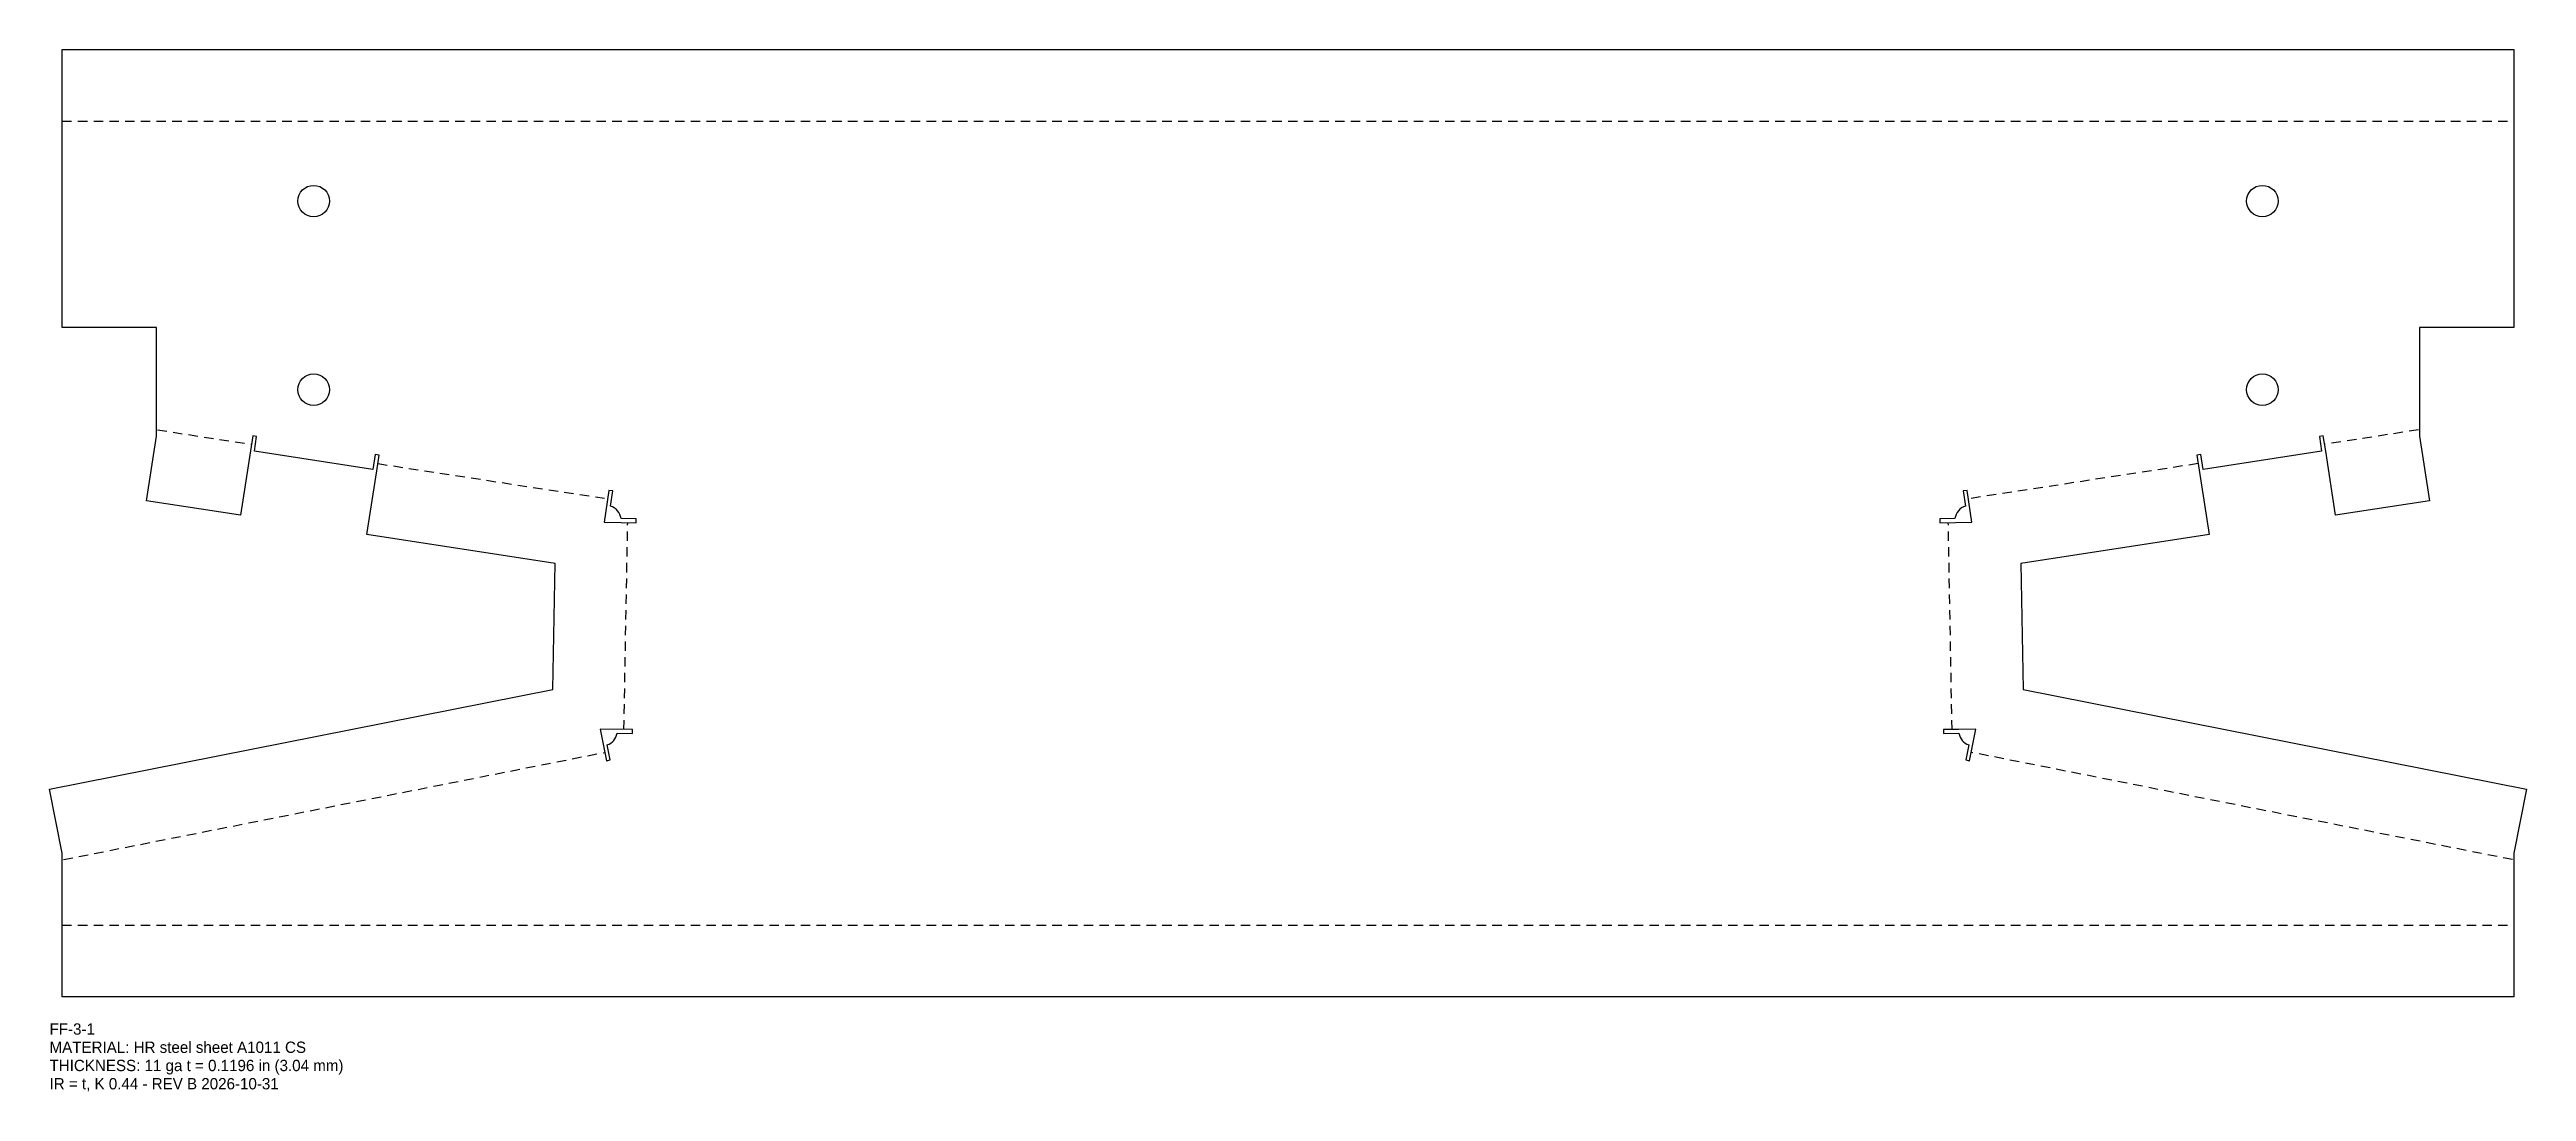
# Model space of a CAD drawing. Header units: inches. Extents: x 0 to 39.4, y -1.5 to 15.1.
import ezdxf

# ---------------------------------------------------------------- set-up
doc = ezdxf.new("R2010")
doc.units = ezdxf.units.IN
doc.header["$MEASUREMENT"] = 0
doc.linetypes.add('DASHED', pattern=[0.25, 0.15, -0.1])
for name, color, linetype in [('BEND', 5, 'DASHED'), ('CUT', 7, 'Continuous'), ('NOTES', 5, 'Continuous')]:
    doc.layers.add(name, color=color, linetype=linetype)

msp = doc.modelspace()

# ---------------------------------------------------------------- linework, layer by layer
at = {"layer": 'BEND'}
for p, q in [((0.202, 13.933), (39.202, 13.933)), ((1.717, 9.022), (3.212, 8.793)), ((37.686, 9.022), (36.191, 8.793)), ((5.223, 8.486), (8.878, 7.926)), ((34.18, 8.486), (30.526, 7.926)), ((9.138, 4.256), (9.197, 7.546)), ((30.265, 4.256), (30.206, 7.546)), ((0.222, 2.185), (8.833, 3.892)), ((39.181, 2.185), (30.57, 3.892)), ((0.202, 1.141), (39.202, 1.141))]:
    msp.add_line(p, q, dxfattribs=at)
at = {"layer": 'CUT'}
msp.add_lwpolyline([(5.243, 8.619), (5.181, 8.629), (5.145, 8.392), (3.258, 8.681), (3.294, 8.918), (3.232, 8.927), (3.196, 8.691), (3.039, 7.666), (1.545, 7.895), (1.702, 8.92), (1.702, 10.649), (0.202, 10.649), (0.202, 15.073), (39.202, 15.073), (39.202, 10.649), (37.702, 10.649), (37.702, 8.92), (37.859, 7.895), (36.364, 7.666), (36.209, 8.681), (36.171, 8.927), (36.109, 8.918), (36.145, 8.681), (34.258, 8.392), (34.222, 8.629), (34.16, 8.619), (34.196, 8.383), (34.353, 7.358), (31.358, 6.899), (31.395, 4.891), (39.403, 3.304), (39.202, 2.287), (39.202, 0), (0.202, 0), (0.202, 2.287), (0, 3.304), (8.008, 4.891), (8.045, 6.899), (5.05, 7.358), (5.205, 8.373)], close=True, dxfattribs=at)
for points in [[(8.821, 7.553), (9.094, 7.548), (9.333, 7.544), (9.334, 7.606), (9.091, 7.611, 0.2822), (8.923, 7.81), (8.96, 8.05), (8.898, 8.059)], [(30.582, 7.553), (30.505, 8.059), (30.443, 8.05), (30.48, 7.81, 0.282654), (30.312, 7.611), (30.069, 7.606), (30.07, 7.544), (30.32, 7.548)], [(8.759, 4.263), (8.859, 3.759), (8.92, 3.771), (8.873, 4.01, 0.261222), (9.029, 4.196), (9.272, 4.191), (9.273, 4.254)], [(30.644, 4.263), (30.369, 4.258), (30.13, 4.254), (30.131, 4.191), (30.374, 4.196, 0.260837), (30.53, 4.01), (30.483, 3.771), (30.544, 3.759)]]:
    msp.add_lwpolyline(points, format="xyb", close=True, dxfattribs=at)
for centre in [(4.202, 12.662), (35.202, 12.662), (4.202, 9.662), (35.202, 9.662)]:
    msp.add_circle(centre, 0.25, dxfattribs=at)

# ---------------------------------------------------------------- texts
at = {"layer": 'NOTES'}
for s, p in [('FF-3-1', (0, -0.6)), ('MATERIAL: HR steel sheet A1011 CS', (0, -0.89)), ('THICKNESS: 11 ga t = 0.1196 in (3.04 mm)', (0, -1.18)), ('IR = t, K 0.44 - REV B 2026-10-31', (0, -1.47))]:
    msp.add_text(s, height=0.18, dxfattribs=at).set_placement(p)

doc.saveas('drawing.dxf')
